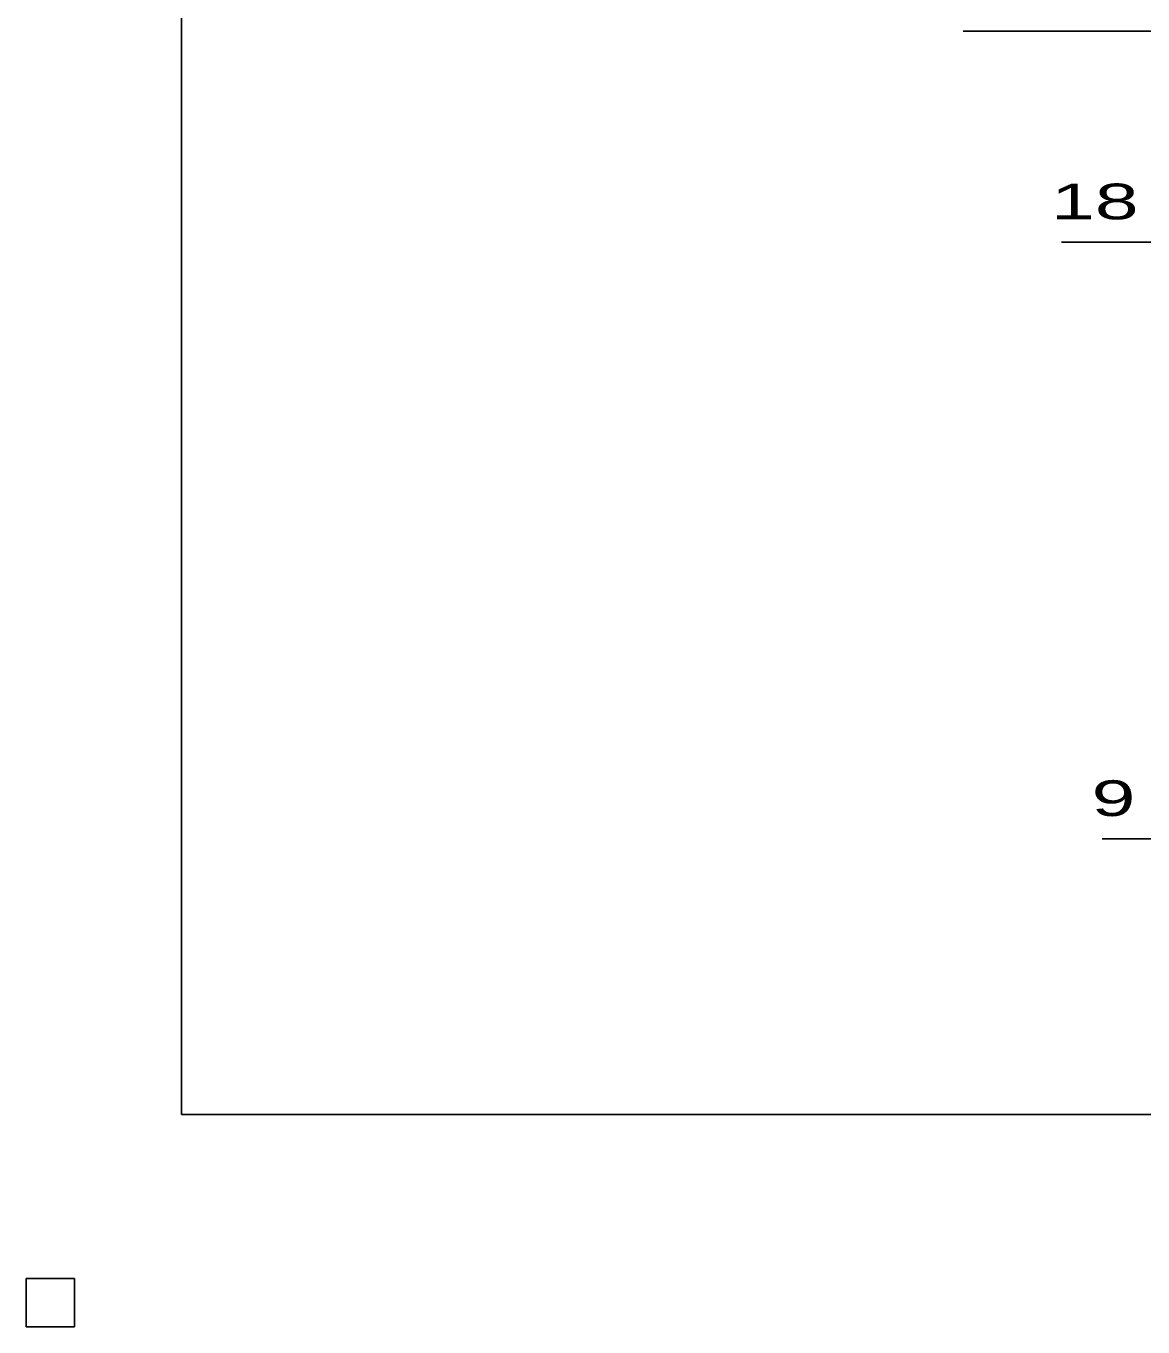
# Model space of a CAD drawing. Units: millimetres, scale not verified. Extents: x -1456 to 1389, y -1026 to 839.
# Drawn here: x -1456 to -905, y -1026 to -384 of the extents above; entities that cross this region are included whole.
import ezdxf
from ezdxf.enums import TextEntityAlignment as Align

# ---------------------------------------------------------------- set-up
doc = ezdxf.new("R2010")
doc.units = ezdxf.units.MM
doc.header["$LTSCALE"] = 8
for name, color, linetype, lineweight in [('0_2', 150, 'Continuous', 25), ('16', 3, 'Continuous', 25), ('22', 2, 'Continuous', 25)]:
    doc.layers.add(name, color=color, linetype=linetype, lineweight=lineweight)
doc.styles.add('ベクトル', font='')
doc.styles.get('ベクトル').set_extended_font_data('ベクトル')

msp = doc.modelspace()

# ---------------------------------------------------------------- linework, layer by layer
at = {"layer": '0_2'}
for p, q in [((-1379.2, -921.2), (-1379.2, 838.8)), ((1388.8, -921.2), (-1379.2, -921.2))]:
    msp.add_line(p, q, dxfattribs=at)
at = {"layer": '16'}
for p, q in [((-1456, -1002), (-1432, -1002)), ((-1456, -1026), (-1456, -1002)), ((-1456, -1002), (-1432, -1002)), ((-1456, -1026), (-1456, -1002)), ((-1456, -1002), (-1432, -1002)), ((-1456, -1026), (-1456, -1002)), ((-1456, -1002), (-1432, -1002)), ((-1456, -1026), (-1456, -1002)), ((-1456, -1002), (-1432, -1002)), ((-1456, -1026), (-1456, -1002)), ((-1432, -1026), (-1432, -1002)), ((-1432, -1026), (-1432, -1002)), ((-1432, -1026), (-1432, -1002)), ((-1432, -1026), (-1432, -1002)), ((-1432, -1026), (-1432, -1002)), ((-1456, -1026), (-1432, -1026)), ((-1456, -1026), (-1432, -1026)), ((-1456, -1026), (-1432, -1026)), ((-1456, -1026), (-1432, -1026)), ((-1456, -1026), (-1432, -1026))]:
    msp.add_line(p, q, dxfattribs=at)
at = {"layer": '22', "color": 4}
for p, q in [((-993.5, -386.7), (-817.5, -386.7)), ((-945, -490.7), (-889, -490.7)), ((-925, -785.1), (-889, -785.1))]:
    msp.add_line(p, q, dxfattribs=at)
at = {"layer": '22'}
for p, q in [((-1432, -1002), (-1456, -1002)), ((-1456, -1002), (-1456, -1026)), ((-1432, -1002), (-1456, -1002)), ((-1456, -1002), (-1456, -1026)), ((-1432, -1002), (-1456, -1002)), ((-1456, -1002), (-1456, -1026)), ((-1432, -1026), (-1432, -1002)), ((-1432, -1026), (-1432, -1002)), ((-1432, -1026), (-1432, -1002)), ((-1456, -1026), (-1432, -1026)), ((-1456, -1026), (-1432, -1026)), ((-1456, -1026), (-1432, -1026))]:
    msp.add_line(p, q, dxfattribs=at)

# ---------------------------------------------------------------- texts
at = {"layer": '22', "style": 'ベクトル', "width": 1.65}
for s, p in [(' 18 ', (-961, -470.7)), (' 9 ', (-941, -765.1))]:
    msp.add_text(s, height=17.6, dxfattribs=at).set_placement(p, align=Align.MIDDLE_LEFT)

doc.saveas('drawing.dxf')
